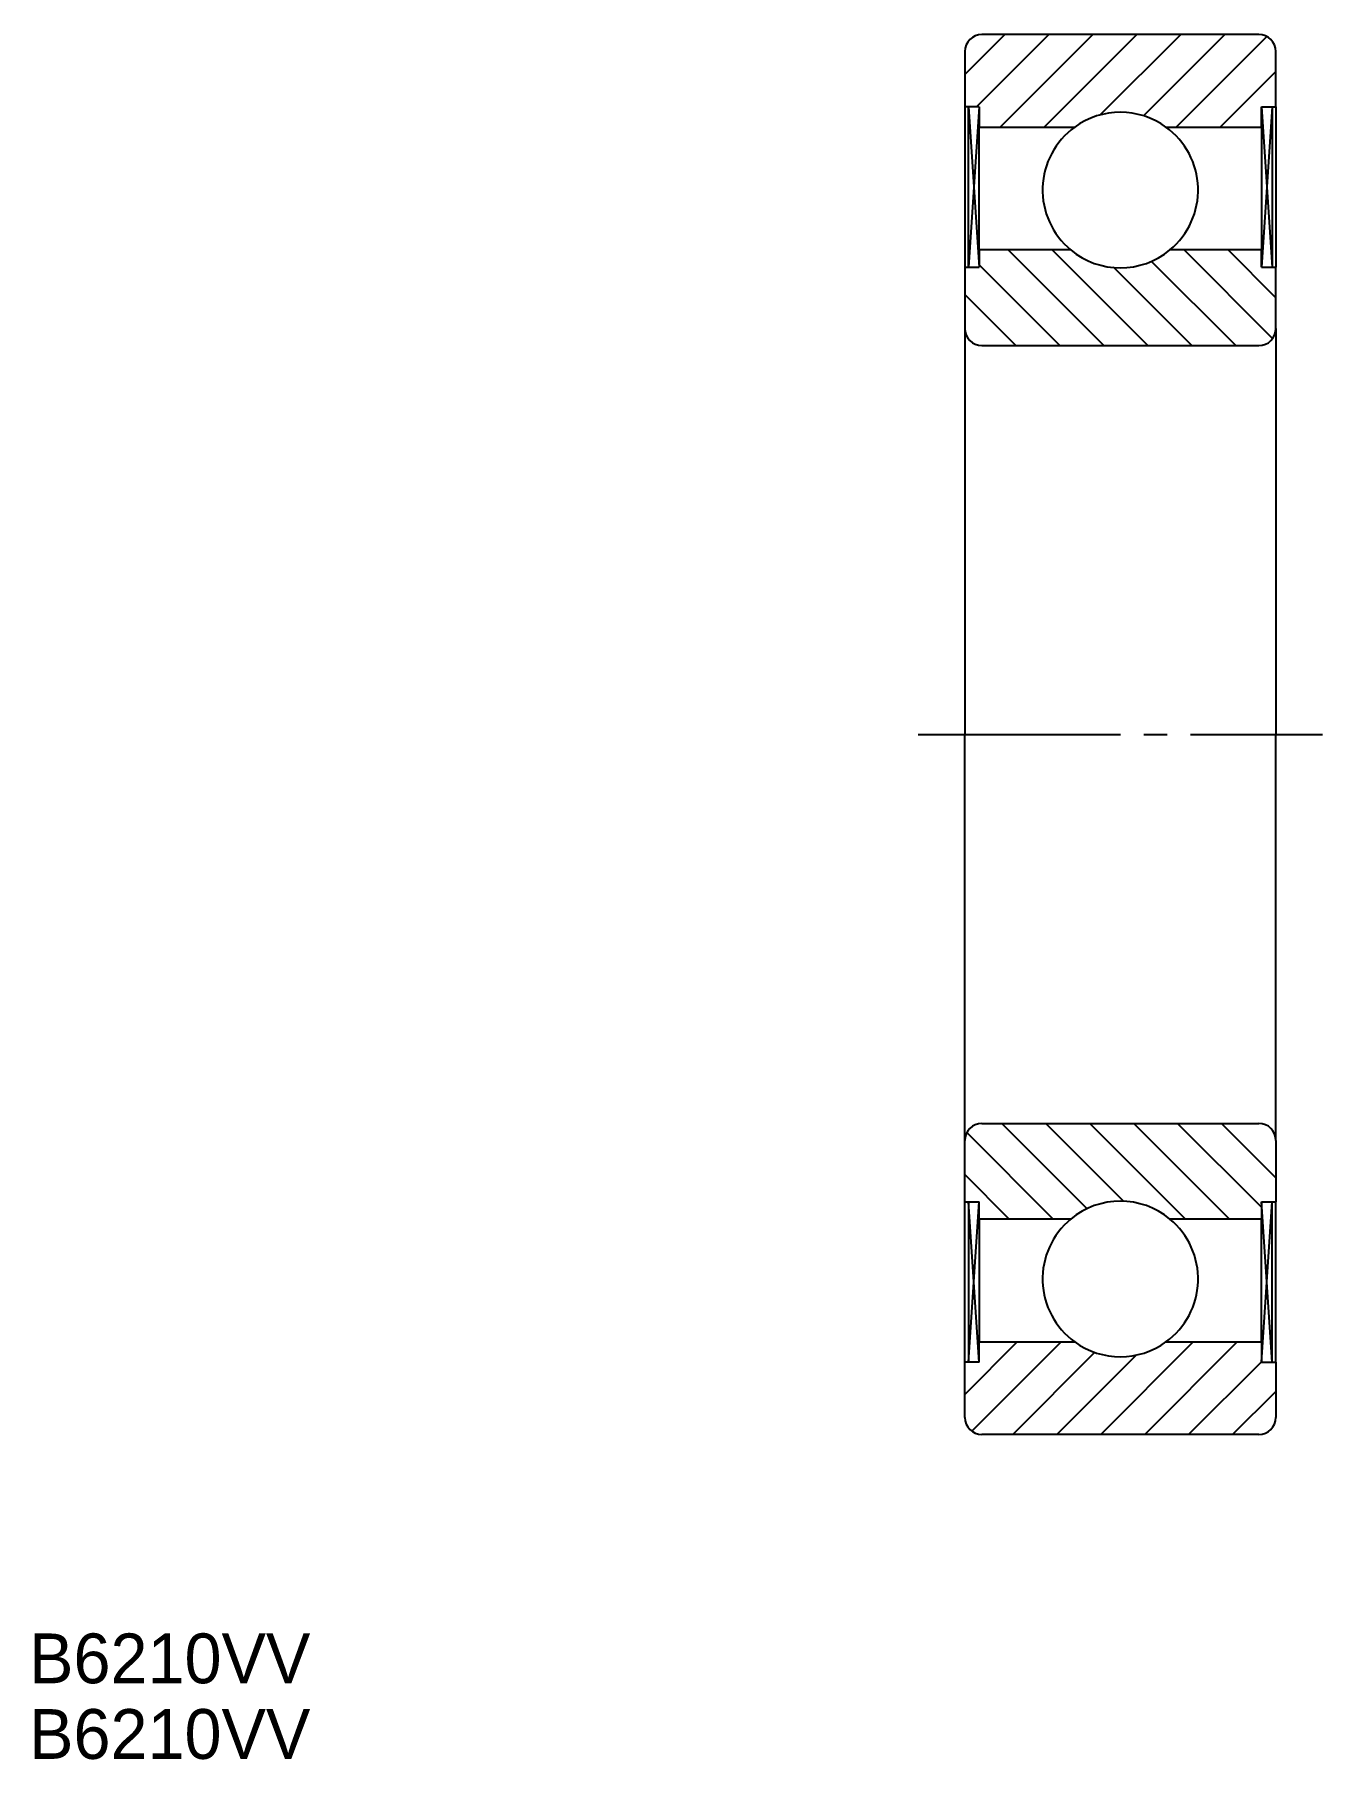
# Model space of a CAD drawing. Extents: x 102 to 185, y 61 to 172.
import ezdxf

# ---------------------------------------------------------------- set-up
doc = ezdxf.new("R2010")
doc.units = 0
doc.linetypes.add('CENTER', pattern=[17.5, 13, -1.5, 1.5, -1.5])
doc.linetypes.add('CNS_CENTER', pattern=[1.5, 0.45, -0.5, 0.05, -0.5])
doc.layers.get('0').update_dxf_attribs({"linetype": 'CONTINUOUS'})
doc.layers.add('CENTER', color=1, linetype='CNS_CENTER')

msp = doc.modelspace()

# ---------------------------------------------------------------- linework, layer by layer
at = {"color": 3, "linetype": 'CONTINUOUS'}
for p, q in [((161.53, 169.43), (164.1, 172)), ((162.28, 167.35), (166.93, 172)), ((163.81, 166.05), (169.76, 172)), ((166.64, 166.05), (172.59, 172)), ((170.24, 166.83), (175.41, 172)), ((173.01, 166.76), (178.24, 172)), ((175.12, 166.05), (180.94, 171.87)), ((177.95, 166.05), (181.53, 169.63)), ((161.76, 167.35), (162.45, 157.05)), ((162.45, 167.35), (161.76, 157.05)), ((180.61, 167.35), (181.3, 157.05)), ((181.3, 167.35), (180.61, 157.05)), ((170.47, 152), (164.32, 158.15)), ((173.3, 152), (167.15, 158.15)), ((181.32, 152.46), (175.63, 158.15)), ((181.53, 155.08), (178.46, 158.15)), ((167.64, 152), (162.45, 157.19)), ((176.13, 152), (171.09, 157.04)), ((178.95, 152), (173.52, 157.43)), ((164.81, 152), (161.53, 155.28)), ((167.22, 95.85), (161.66, 101.41)), ((169.4, 96.5), (163.9, 102)), ((171.75, 96.98), (166.73, 102)), ((175.71, 95.85), (169.56, 102)), ((178.54, 95.85), (172.39, 102)), ((180.61, 96.61), (175.21, 102)), ((181.53, 98.51), (178.04, 102)), ((164.39, 95.85), (161.53, 98.71)), ((161.76, 86.65), (162.45, 96.95)), ((162.45, 86.65), (161.76, 96.95)), ((180.61, 86.65), (181.3, 96.95)), ((181.3, 86.65), (180.61, 96.95)), ((161.53, 84.57), (164.9, 87.95)), ((161.99, 82.21), (167.73, 87.95)), ((170.27, 82), (176.22, 87.95)), ((173.1, 82), (179.05, 87.95)), ((164.61, 82), (169.9, 87.29)), ((167.44, 82), (172.57, 87.13)), ((175.92, 82), (180.61, 86.68)), ((178.75, 82), (181.53, 84.77))]:
    msp.add_line(p, q, dxfattribs=at)
at = {"color": 7, "linetype": 'CONTINUOUS'}
for p, q in [((180.43, 172), (162.63, 172)), ((161.53, 170.9), (161.53, 167.35)), ((181.53, 167.35), (181.53, 170.9)), ((162.45, 167.35), (161.53, 167.35)), ((161.53, 167.35), (161.53, 157.05)), ((161.76, 157.05), (161.76, 167.35)), ((162.45, 167.35), (162.45, 166.05)), ((180.61, 166.05), (180.61, 167.35)), ((180.61, 167.35), (181.53, 167.35)), ((181.3, 167.35), (181.3, 157.05)), ((181.53, 167.35), (181.53, 157.05)), ((162.45, 166.05), (168.6, 166.05)), ((162.45, 158.15), (162.45, 166.05)), ((174.46, 166.05), (180.61, 166.05)), ((180.61, 166.05), (180.61, 158.15)), ((168.34, 158.15), (162.45, 158.15)), ((162.45, 158.15), (162.45, 157.05)), ((180.61, 158.15), (174.72, 158.15)), ((180.61, 157.05), (180.61, 158.15)), ((161.53, 157.05), (161.53, 153.1)), ((161.53, 157.05), (162.45, 157.05)), ((180.61, 157.05), (181.53, 157.05)), ((181.53, 153.1), (181.53, 157.05)), ((161.53, 153.1), (161.53, 127)), ((181.53, 153.1), (181.53, 127)), ((162.63, 152), (180.43, 152)), ((161.53, 100.9), (161.53, 127)), ((181.53, 100.9), (181.53, 127)), ((162.63, 102), (180.43, 102)), ((161.53, 96.95), (161.53, 100.9)), ((181.53, 100.9), (181.53, 96.95)), ((161.53, 86.65), (161.53, 96.95)), ((161.53, 96.95), (162.45, 96.95)), ((161.76, 96.95), (161.76, 86.65)), ((162.45, 95.85), (162.45, 96.95)), ((180.61, 96.95), (180.61, 95.85)), ((180.61, 96.95), (181.53, 96.95)), ((181.3, 86.65), (181.3, 96.95)), ((181.53, 86.65), (181.53, 96.95)), ((168.34, 95.85), (162.45, 95.85)), ((162.45, 95.85), (162.45, 87.95)), ((180.61, 95.85), (174.72, 95.85)), ((180.61, 87.95), (180.61, 95.85)), ((162.45, 87.95), (168.6, 87.95)), ((162.45, 86.65), (162.45, 87.95)), ((174.46, 87.95), (180.61, 87.95)), ((180.61, 87.95), (180.61, 86.65)), ((161.53, 83.1), (161.53, 86.65)), ((162.45, 86.65), (161.53, 86.65)), ((180.61, 86.65), (181.53, 86.65)), ((181.53, 86.65), (181.53, 83.1)), ((180.43, 82), (162.63, 82))]:
    msp.add_line(p, q, dxfattribs=at)
for centre, radius, start, end in [((162.63, 170.9), 1.1, 90, 180), ((180.43, 170.9), 1.1, 0, 90), ((171.53, 162), 5, 54.0959, 125.9041), ((171.53, 162), 5, 125.9041, 230.3539), ((171.53, 162), 5, 309.6461, 54.0959), ((171.53, 162), 5, 230.3539, 309.6461), ((162.63, 153.1), 1.1, 180, 270), ((180.43, 153.1), 1.1, 270, 0), ((162.63, 100.9), 1.1, 90, 180), ((180.43, 100.9), 1.1, 0, 90), ((171.53, 92), 5, 50.3539, 129.6461), ((171.53, 92), 5, 129.6461, 234.0959), ((171.53, 92), 5, 305.9041, 50.3539), ((171.53, 92), 5, 234.0959, 305.9041), ((162.63, 83.1), 1.1, 180, 270), ((180.43, 83.1), 1.1, 270, 0)]:
    msp.add_arc(centre, radius, start, end, dxfattribs=at)
at = {"layer": 'CENTER', "color": 1, "linetype": 'CENTER'}
msp.add_line((158.53, 127), (184.53, 127), dxfattribs=at)

# ---------------------------------------------------------------- texts
at = {"color": 7, "linetype": 'CONTINUOUS'}
for p in [(101.37, 66.01), (101.37, 61.15)]:
    msp.add_text('B6210VV', height=3.2, dxfattribs=at).set_placement(p)

doc.saveas('drawing.dxf')
